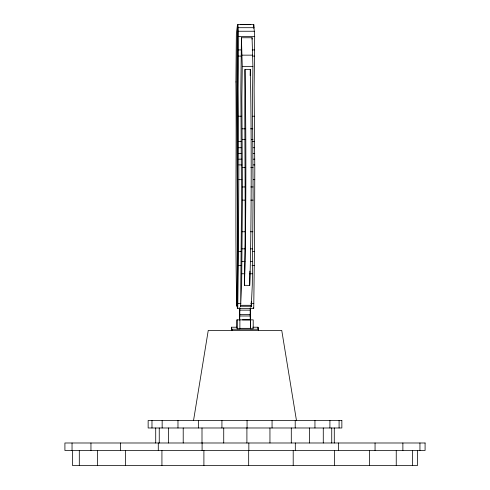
<?xml version="1.0" encoding="UTF-8"?>
<svg xmlns="http://www.w3.org/2000/svg" width="490" height="490" viewBox="0 0 490 490"><rect width="100%" height="100%" fill="white"/><g stroke="black" fill="none" stroke-linecap="round" stroke-linejoin="round"><path stroke-width="0.73" d="M239.892 319.86L239.88 328.79L237.215 328.79L237.227 319.86M237.215 328.79L236.75 327.185L236.75 319.86L253.208 319.86L253.195 328.79L250.531 328.79L250.543 319.86M239.549 319.86L239.567 315.983M239.745 319.86L239.892 307.916M250.2 319.86L250.219 315.983M250.531 328.79L250.549 307.916M239.573 307.959L239.488 315.983L250.421 315.983M250.231 307.959L250.145 315.983M249.863 271.129L249.716 285.443L244.381 285.272C246.139 213.334 244.296 141.383 244.982 69.451L250.31 69.451A135.859 2.897 90 0 1 249.716 285.443M251.278 301.577L251.241 306.826L252.301 284.953L253.097 194.934L252.497 97.688L252.914 66.358L252.074 37.748L241.423 37.748L240.866 88.47L241.515 206.915L240.59 306.826L241.65 284.953L242.446 194.934L241.846 97.688L242.256 66.358L241.423 37.748M253.716 28.267L253.771 24.5L237.797 24.5L237.785 24.935C236.229 116.528 238.844 208.134 237.35 299.733L237.301 308.345L253.74 308.345L254.555 240.976L254.794 168.793L254.114 88.659L254.678 36.45L253.771 24.5M252.05 39.2L252.074 37.748M237.797 24.5L238.697 36.45L238.134 88.659L238.814 168.793L238.575 240.976L237.76 308.345M250.151 75.583L250.31 69.451M193.544 420.475L208.25 330.413L281.75 330.413L296.456 420.475M240.18 24.653L250.837 24.653M238.042 27.697L254.022 27.697M238.311 31.244L254.292 31.244M238.697 36.45L254.678 36.45M238.483 49.919L241.527 49.919M252.179 49.919L254.463 49.919M241.962 55.15L252.613 55.15M238.397 56.093L241.441 56.093M252.852 56.093L254.377 56.093M242.256 66.358L252.914 66.358M238.336 116.21L241.38 116.21M252.797 116.21L254.316 116.21M242.152 128.809L245.196 128.809M250.525 128.809L252.803 128.809M242.317 139.589L245.361 139.589M251.45 139.589L252.969 139.589M238.624 141.451L241.668 141.451M252.319 141.451L254.604 141.451M238.673 147.723L241.717 147.723M253.134 147.723L254.653 147.723M238.716 153.45L241.76 153.45M253.171 153.45L254.69 153.45M238.753 159.177L241.797 159.177M253.208 159.177L254.733 159.177M238.789 164.903L241.833 164.903M253.244 164.903L254.769 164.903M242.452 167.647L245.496 167.647M250.825 167.647L253.11 167.647M238.808 179.665L241.852 179.665M253.269 179.665L254.788 179.665M242.452 186.96L245.496 186.96M250.825 186.96L253.11 186.96M242.421 200.128L245.466 200.128M250.794 200.128L253.073 200.128M242.207 231.764L245.251 231.764M250.574 231.764L252.858 231.764M242.048 248.846L245.092 248.846M250.415 248.846L252.699 248.846M238.489 251.444L241.533 251.444M252.944 251.444L254.469 251.444M241.913 261.403L244.957 261.403M250.286 261.403L252.571 261.403M238.348 265.5L241.386 265.5M252.044 265.5L254.322 265.5M241.778 273.763L244.816 273.763M249.386 273.763L252.43 273.763M237.858 303.598L240.902 303.598M250.794 303.598L253.838 303.598M240.725 305.307L251.376 305.307M240.657 306.256L251.309 306.256M239.873 310.133L250.531 310.133M239.837 314.451L250.488 314.451M250.396 319.872L242.409 319.86M231.452 330.413L231.421 327.216L236.75 327.216M252.73 327.216L258.052 327.216L258.579 330.413M250.402 328.337L239.745 328.337L239.88 328.79M231.421 327.216L231.948 329.237L258.579 329.237M258.083 328.576L258.181 329.17M231.452 328.576L231.55 330.413M253.275 307.732L253.281 308.345M419.942 442.991L419.942 450.494M417.523 450.494L417.523 465.5L72.477 465.5L72.477 450.494M412.592 450.494L412.592 465.5M402.878 442.991L402.878 450.494M396.245 450.494L396.245 465.5M375.058 442.991L375.058 450.494M369.589 450.494L369.589 465.5M339.086 420.475L339.086 427.984M338.37 442.991L338.37 450.494M334.443 450.494L334.443 465.5M334.284 427.984L334.284 442.991M331.736 427.984L331.736 442.991M329.911 420.475L329.911 427.984M323.277 427.984L323.277 442.991M314.948 420.475L314.948 427.984M309.484 427.984L309.484 442.991M295.317 442.991L295.317 450.494M295.213 420.475L295.213 427.984M293.204 450.494L293.204 465.5M291.293 427.984L291.293 442.991M272.06 420.475L272.06 427.984M269.947 427.984L269.947 442.991M258.052 327.216L258.052 329.133M248.84 442.991L248.84 450.494M248.675 450.494L248.675 465.5M247.064 420.475L247.064 427.984M246.905 427.984L246.905 442.991M231.948 329.237L231.948 330.413L231.592 329.237L231.592 330.413M223.728 427.984L223.728 442.991M221.927 420.475L221.927 427.984M203.901 450.494L203.901 465.5M202.101 442.991L202.101 450.494M202.003 427.984L202.003 442.991M198.358 420.475L198.358 427.984M183.211 427.984L183.211 442.991M177.974 420.475L177.974 427.984M168.627 427.984L168.627 442.991M162.153 420.475L162.153 427.984M161.927 450.494L161.927 465.5M159.25 427.984L159.25 442.991M158.282 442.991L158.282 450.494M155.716 427.984L155.716 442.991M151.98 420.475L151.98 427.984M125.612 450.494L125.612 465.5M120.375 442.991L120.375 450.494M97.43 450.494L97.43 465.5M90.956 442.991L90.956 450.494M79.306 450.494L79.306 465.5M72.042 442.991L72.042 450.494M244.982 69.451A135.859 2.897 90 0 1 244.394 285.443M235.911 81.94C236.682 156.72 234.943 231.562 236.811 306.305L236.842 306.342C238.367 213.609 236.064 120.871 237.362 28.144L237.399 25.351L236.339 34.361L235.911 81.94M341.855 420.475L148.145 420.475L148.145 427.984L341.855 427.984L341.855 420.475M425.087 442.991L64.913 442.991L64.913 450.494L425.087 450.494L425.087 442.991"/></g></svg>
